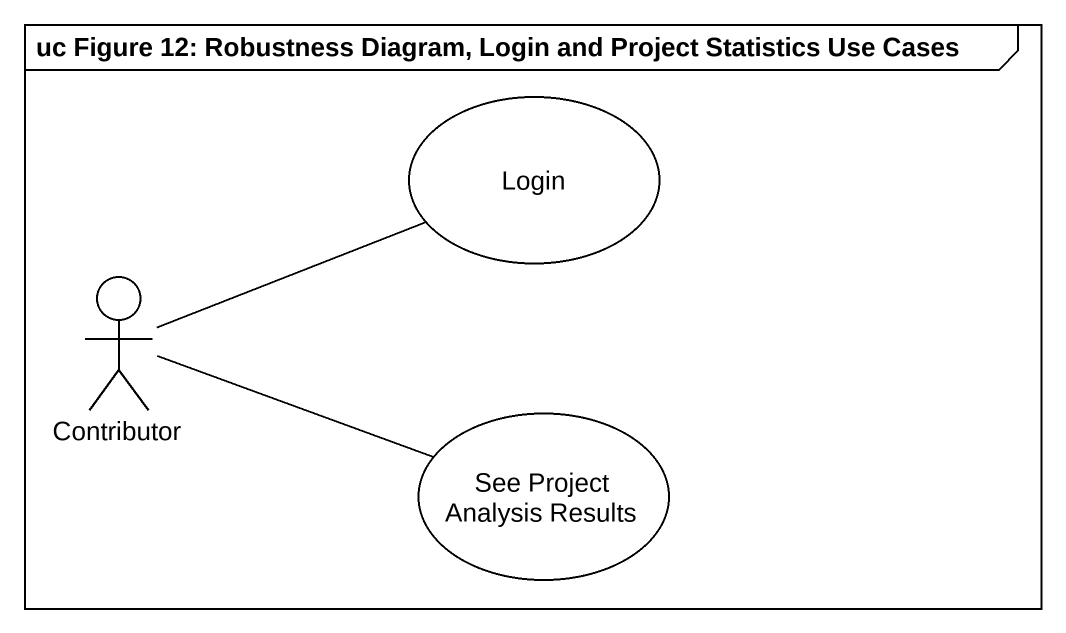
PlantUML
@startuml
mainframe uc Figure 12: Robustness Diagram, Login and Project Statistics Use Cases
usecase Login
actor Contributor
usecase "See Project Analysis Results" as See_Project_Analysis_Results
Contributor -right- Login
Contributor -right- See_Project_Analysis_Results
@enduml
